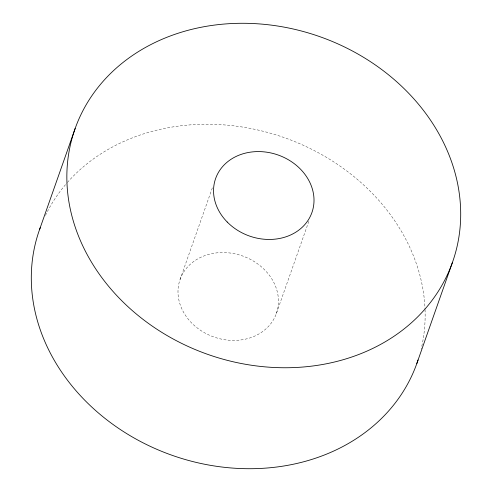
<?xml version="1.0" encoding="UTF-8"?>
<svg xmlns="http://www.w3.org/2000/svg" width="492" height="492" viewBox="0 0 492 492"><rect width="100%" height="100%" fill="white"/><g stroke="black" fill="none" stroke-linecap="round" stroke-linejoin="round"><path stroke-width="0.37" stroke-dasharray="2.46 1.84" d="M180.109 279.376L212.87 186.351M276.338 313.582A51.063 42.97 19.4 0 0 216.671 252.882A51.063 42.97 19.4 0 0 191.659 322.98A51.063 42.97 19.4 0 0 276.338 313.582L309.099 220.557M45.467 215.441A200.176 168.448 19.4 0 1 66.9 183.036M67.404 182.464A200.176 168.448 19.4 0 1 284.413 137.68A200.176 168.448 19.4 0 1 425.02 308.828M425.045 309.591A200.176 168.448 19.4 0 1 421.164 348.982"/><path stroke-width="0.74" d="M39.612 229.438L75.165 128.474M416.835 363.526L452.388 262.562A200.176 168.448 19.4 0 0 218.497 24.6A200.176 168.448 19.4 0 0 120.442 299.394A200.176 168.448 19.4 0 0 452.388 262.562M418.052 359.959A200.176 168.448 19.4 0 1 172.458 455.432A200.176 168.448 19.4 0 1 40.387 227.316M227.212 222.015A51.063 42.97 19.4 0 0 311.891 212.624A51.063 42.97 19.4 0 0 252.224 151.917A51.063 42.97 19.4 0 0 227.212 222.015"/></g></svg>
